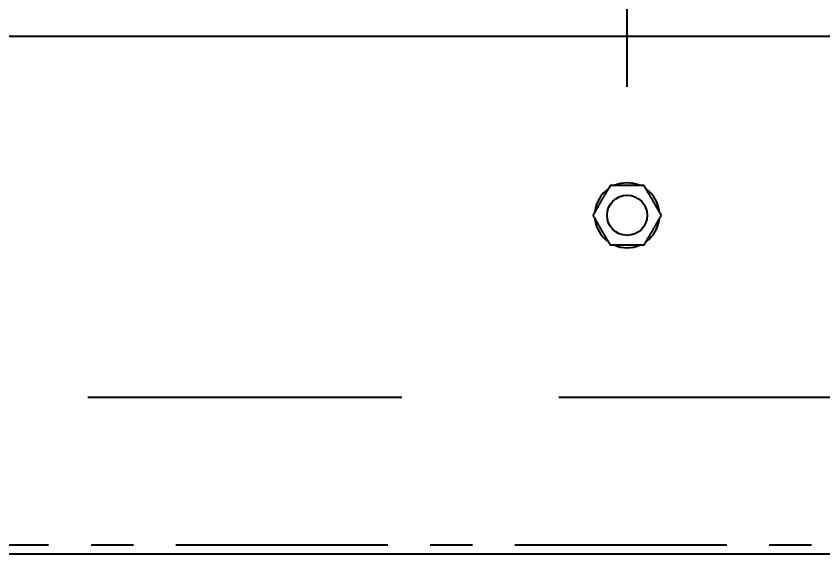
# Model space of a CAD drawing. Header units: millimetres. Extents: x 16200 to 32328, y 19251 to 29476.
# Drawn here: x 16295.33 to 16311.64, y 19586.08 to 19596.96 of the extents above; entities that cross this region are included whole.
import ezdxf

# ---------------------------------------------------------------- set-up
doc = ezdxf.new("R2010")
doc.units = ezdxf.units.MM
doc.header["$LTSCALE"] = 5
doc.linetypes.add('CENTER', pattern=[50.8, 31.75, -6.35, 6.35, -6.35])
doc.linetypes.add('HIDDEN', pattern=[9.525, 6.35, -3.175])
for name, color, linetype in [('CONDENSER-STD-CONTROL', 1, 'Continuous'), ('UNIT', 6, 'Continuous'), ('WS-NO-CONTROL', 3, 'Continuous')]:
    doc.layers.add(name, color=color, linetype=linetype)
doc.styles.add('SUBMITTAL', font='romans.shx', dxfattribs={"width": 0.75})
doc.dimstyles.new('SUBMITTAL', dxfattribs={"dimtxt": 0.09375, "dimasz": 0.09375, "dimexe": 0.03125, "dimexo": 0.0625, "dimgap": 0.0625, "dimtad": 0, "dimdec": 4, "dimzin": 4, "dimdsep": 46, "dimlunit": 4, "dimtxsty": 'SUBMITTAL', "dimcen": 0.09375, "dimclre": 6, "dimadec": 0, "dimazin": 0, "dimtfac": 1, "dimtdec": 0, "dimtofl": 0, "dimtmove": 0, "dimatfit": 3, "dimfxl": 0, "dimfrac": 2, "dimtolj": 1, "dimtzin": 4, "dimarcsym": 0})

# ---------------------------------------------------------------- blocks, each defined once
blk = doc.blocks.new('*D98')
at = {"layer": 'WS-NO-CONTROL', "color": 6, "lineweight": -2}
for p, q in [((16249.536, 19595.795), (16249.536, 19636.925)), ((16307.686, 19595.527), (16307.686, 19636.925))]:
    blk.add_line(p, q, dxfattribs=at)
at = {"layer": 'WS-NO-CONTROL', "color": 3, "lineweight": -2}
for p, q in [((16249.536, 19634.325), (16244.986, 19634.325)), ((16303.136, 19634.325), (16254.086, 19634.325))]:
    blk.add_line(p, q, dxfattribs=at)
at = {"layer": 'WS-NO-CONTROL', "color": 3}
for points in [[(16254.086, 19635.083), (16254.086, 19633.567), (16249.536, 19634.325)], [(16303.136, 19635.083), (16303.136, 19633.567), (16307.686, 19634.325)]]:
    blk.add_solid(points, dxfattribs=at)
at = {"layer": 'WS-NO-CONTROL', "color": 3, "insert": (16227.679, 19634.325), "char_height": 4.55, "attachment_point": 5, "style": 'SUBMITTAL'}
blk.add_mtext('\\A1;4\'-10 1/8"', dxfattribs=at)

msp = doc.modelspace()

# ---------------------------------------------------------------- linework, layer by layer
at = {"layer": 'CONDENSER-STD-CONTROL', "linetype": 'CENTER', "ltscale": 0.027}
msp.add_line((16264.2686, 19586.2617), (16328.5896, 19586.2617), dxfattribs=at)
at = {"layer": 'UNIT'}
for p, q in [((16326.5773, 19596.542), (16266.2809, 19596.542)), ((16270.1822, 19586.0795), (16322.676, 19586.0795))]:
    msp.add_line(p, q, dxfattribs=at)
at = {"layer": 'WS-NO-CONTROL', "linetype": 'HIDDEN', "ltscale": 0.2}
msp.add_lwpolyline([(16280.2009, 19600.0476), (16312.6573, 19600.0476), (16312.6573, 19589.2423), (16280.2009, 19589.2423), (16280.2009, 19600.0476)], dxfattribs=at)
at = {"layer": 'WS-NO-CONTROL'}
msp.add_circle((16307.6863, 19592.927), 0.4062, dxfattribs=at)
for start, end in [(66.10449, 113.89551), (126.10449, 173.89551), (6.10449, 53.89551), (186.10449, 233.89551), (306.10449, 353.89551), (246.10449, 293.89551)]:
    msp.add_arc((16307.6863, 19592.927), 0.6563, start, end, dxfattribs=at)
for points, weights in [([(16307.3399, 19593.527), (16307.2471, 19593.3662), (16307.1667, 19593.227)], [1.51684751916, 1.63417608309, 1.63417608309]), ([(16307.6863, 19593.527), (16307.5256, 19593.527), (16307.3399, 19593.527)], [1.63417608309, 1.63417608309, 1.51684751916]), ([(16308.0328, 19593.527), (16307.8471, 19593.527), (16307.6863, 19593.527)], [1.51684751916, 1.63417608309, 1.63417608309]), ([(16308.206, 19593.227), (16308.1256, 19593.3662), (16308.0328, 19593.527)], [1.63417608309, 1.63417608309, 1.51684751916]), ([(16307.1667, 19593.227), (16307.0863, 19593.0878), (16306.9935, 19592.927)], [1.63417608309, 1.63417608309, 1.51684751916]), ([(16308.3792, 19592.927), (16308.2863, 19593.0878), (16308.206, 19593.227)], [1.51684751916, 1.63417608309, 1.63417608309]), ([(16306.9935, 19592.927), (16307.0863, 19592.7662), (16307.1667, 19592.627)], [1.51684751916, 1.63417608309, 1.63417608309]), ([(16308.206, 19592.627), (16308.2863, 19592.7662), (16308.3792, 19592.927)], [1.63417608309, 1.63417608309, 1.51684751916]), ([(16307.1667, 19592.627), (16307.2471, 19592.4878), (16307.3399, 19592.327)], [1.63417608309, 1.63417608309, 1.51684751916]), ([(16308.0328, 19592.327), (16308.1256, 19592.4878), (16308.206, 19592.627)], [1.51684751916, 1.63417608309, 1.63417608309]), ([(16307.3399, 19592.327), (16307.5256, 19592.327), (16307.6863, 19592.327)], [1.51684751916, 1.63417608309, 1.63417608309]), ([(16307.6863, 19592.327), (16307.8471, 19592.327), (16308.0328, 19592.327)], [1.63417608309, 1.63417608309, 1.51684751916])]:
    msp.add_rational_spline(points, weights, degree=2, dxfattribs=at)

# ---------------------------------------------------------------- dimensions: what is measured, and where the dimension line sits
at = {"layer": 'WS-NO-CONTROL', "color": 3}
dim = msp.add_linear_dim(base=(16249.5356, 19634.325), p1=(16307.6863, 19592.927), p2=(16249.5356, 19593.1954), dimstyle='SUBMITTAL', override={"dimscale": 65, "dimtxt": 0.07, "dimasz": 0.07, "dimexe": 0.04, "dimexo": 0.04, "dimgap": 0.03125, "dimdec": 3, "dimzin": 3, "dimclrd": 3, "dimclrt": 3, "dimtdec": 3, "dimtix": 1}, dxfattribs=at)
dim.commit()
dim.dimension.update_dxf_attribs({"geometry": '*D98', "text_midpoint": (16227.6794, 19634.325), "dimtype": 160})

# ---------------------------------------------------------------- leaders
at = {"layer": 'WS-NO-CONTROL', "annotation_type": 0, "has_hookline": 1, "hookline_direction": 0, "text_width": 52.65}
msp.add_leader([(16285.6101, 19592.927), (16354.5681, 19642.3937), (16358.6407, 19642.3937)], dimstyle='SUBMITTAL', override={"dimscale": 58.18, "dimasz": 0.07, "dimgap": 0.03, "dimcen": 4.055284, "dimarcsym": 1}, dxfattribs=at)

doc.saveas('drawing.dxf')
